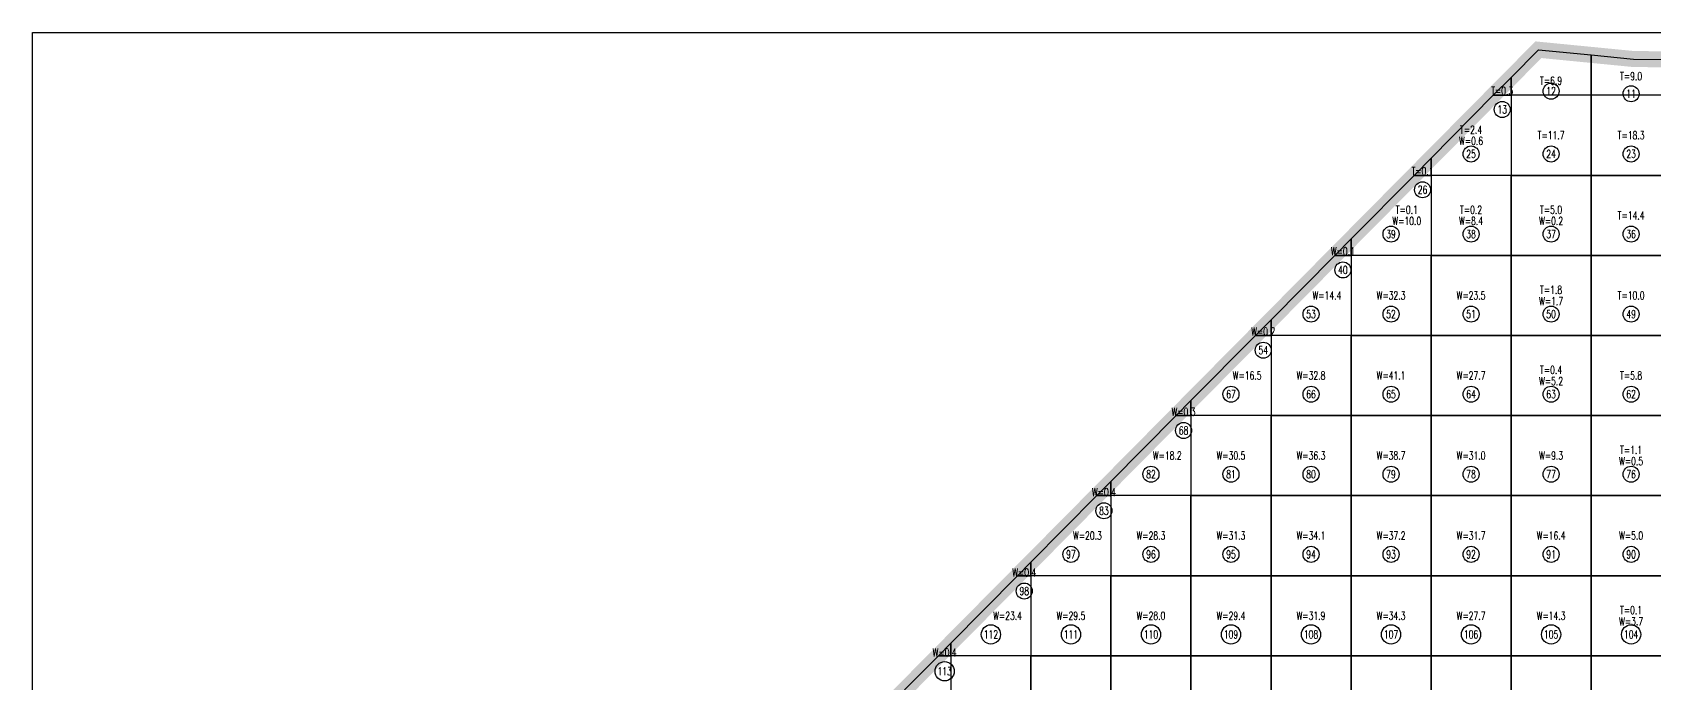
# Model space of a CAD drawing. Extents: x 4283 to 40403, y 1134 to 1764.
# Drawn here: x 27182 to 27266.4, y 1638.5 to 1672.4 of the extents above; entities that cross this region are included whole.
import ezdxf
from ezdxf.enums import TextEntityAlignment as Align

# ---------------------------------------------------------------- set-up
doc = ezdxf.new("R2010")
doc.units = 0
for name, color, linetype in [('tdz_1-2方格网', 2, 'Continuous'), ('tdz_1-2方格网计算', 7, 'Continuous'), ('tdz_土方计算图', 7, 'Continuous'), ('tdz_格田', 6, 'Continuous')]:
    doc.layers.add(name, color=color, linetype=linetype)
doc.styles.add('GLandNum', font='txt_____.ttf', dxfattribs={"width": 0.7, "height": 0.5})

msp = doc.modelspace()

# ---------------------------------------------------------------- linework, layer by layer
at = {"layer": 'tdz_1-2方格网', "linetype": 'Continuous'}
for points in [[(27263.145, 1671.191, 2848.796), (27263.145, 1669.088, 2848.871), (27258.979, 1669.088, 2849.331), (27258.979, 1670.021, 2849.295), (27260.404, 1671.459, 2849.138)], [(27267.312, 1670.957, 2848.269), (27267.312, 1669.088, 2848.402), (27263.145, 1669.088, 2848.871), (27263.145, 1671.191, 2848.796), (27265.362, 1670.974, 2848.518)], [(27258.979, 1670.021, 2849.295), (27258.979, 1669.088, 2849.331), (27258.055, 1669.088, 2849.403)], [(27258.055, 1669.088, 2849.403), (27258.979, 1669.088, 2849.331), (27258.979, 1664.922, 2849.693), (27254.812, 1664.922, 2850.054), (27254.812, 1665.815, 2849.852)], [(27258.979, 1669.088, 2849.331), (27258.979, 1664.922, 2849.693), (27263.145, 1664.922, 2849.038), (27263.145, 1669.088, 2848.871)], [(27263.145, 1669.088, 2848.871), (27263.145, 1664.922, 2849.038), (27267.312, 1664.922, 2848.609), (27267.312, 1669.088, 2848.402)], [(27254.812, 1665.815, 2849.852), (27254.812, 1664.922, 2850.054), (27253.927, 1664.922, 2849.982)], [(27253.927, 1664.922, 2849.982), (27254.812, 1664.922, 2850.054), (27254.812, 1660.755, 2851.419), (27250.645, 1660.755, 2850.661), (27250.645, 1661.61, 2850.463)], [(27254.812, 1664.922, 2850.054), (27254.812, 1660.755, 2851.419), (27258.979, 1660.755, 2850.065), (27258.979, 1664.922, 2849.693)], [(27258.979, 1664.922, 2849.693), (27258.979, 1660.755, 2850.065), (27263.145, 1660.755, 2849.266), (27263.145, 1664.922, 2849.038)], [(27263.145, 1664.922, 2849.038), (27263.145, 1660.755, 2849.266), (27267.312, 1660.755, 2848.844), (27267.312, 1664.922, 2848.609)], [(27250.645, 1661.61, 2850.463), (27250.645, 1660.755, 2850.661), (27249.799, 1660.755, 2850.587)], [(27249.799, 1660.755, 2850.587), (27250.645, 1660.755, 2850.661), (27250.645, 1656.588, 2851.968), (27246.479, 1656.588, 2851.267), (27246.479, 1657.404, 2851.073)], [(27250.645, 1660.755, 2850.661), (27250.645, 1656.588, 2851.968), (27254.812, 1656.588, 2851.675), (27254.812, 1660.755, 2851.419)], [(27254.812, 1660.755, 2851.419), (27254.812, 1656.588, 2851.675), (27258.979, 1656.588, 2850.259), (27258.979, 1660.755, 2850.065)], [(27258.979, 1660.755, 2850.065), (27258.979, 1656.588, 2850.259), (27263.145, 1656.588, 2849.536), (27263.145, 1660.755, 2849.266)], [(27263.145, 1660.755, 2849.266), (27263.145, 1656.588, 2849.536), (27267.312, 1656.588, 2849.028), (27267.312, 1660.755, 2848.844)], [(27246.479, 1657.404, 2851.073), (27246.479, 1656.588, 2851.267), (27245.67, 1656.588, 2851.192)], [(27245.67, 1656.588, 2851.192), (27246.479, 1656.588, 2851.267), (27246.479, 1652.422, 2852.132), (27242.312, 1652.422, 2851.869), (27242.312, 1653.199, 2851.683)], [(27246.479, 1656.588, 2851.267), (27246.479, 1652.422, 2852.132), (27250.645, 1652.422, 2851.894), (27250.645, 1656.588, 2851.968)], [(27250.645, 1656.588, 2851.968), (27250.645, 1652.422, 2851.894), (27254.812, 1652.422, 2851.701), (27254.812, 1656.588, 2851.675)], [(27254.812, 1656.588, 2851.675), (27254.812, 1652.422, 2851.701), (27258.979, 1652.422, 2850.67), (27258.979, 1656.588, 2850.259)], [(27258.979, 1656.588, 2850.259), (27258.979, 1652.422, 2850.67), (27263.145, 1652.422, 2849.688), (27263.145, 1656.588, 2849.536)], [(27263.145, 1656.588, 2849.536), (27263.145, 1652.422, 2849.688), (27267.312, 1652.422, 2849.324), (27267.312, 1656.588, 2849.028)], [(27242.312, 1653.199, 2851.683), (27242.312, 1652.422, 2851.869), (27241.542, 1652.422, 2851.796)], [(27241.542, 1652.422, 2851.796), (27242.312, 1652.422, 2851.869), (27242.312, 1648.255, 2852.306), (27238.145, 1648.255, 2852.42), (27238.145, 1648.993, 2852.293)], [(27242.312, 1652.422, 2851.869), (27242.312, 1648.255, 2852.306), (27246.479, 1648.255, 2852.113), (27246.479, 1652.422, 2852.132)], [(27246.479, 1652.422, 2852.132), (27246.479, 1648.255, 2852.113), (27250.645, 1648.255, 2851.92), (27250.645, 1652.422, 2851.894)], [(27250.645, 1652.422, 2851.894), (27250.645, 1648.255, 2851.92), (27254.812, 1648.255, 2851.734), (27254.812, 1652.422, 2851.701)], [(27254.812, 1652.422, 2851.701), (27254.812, 1648.255, 2851.734), (27258.979, 1648.255, 2850.974), (27258.979, 1652.422, 2850.67)], [(27258.979, 1652.422, 2850.67), (27258.979, 1648.255, 2850.974), (27263.145, 1648.255, 2849.98), (27263.145, 1652.422, 2849.688)], [(27263.145, 1652.422, 2849.688), (27263.145, 1648.255, 2849.98), (27267.312, 1648.255, 2849.6), (27267.312, 1652.422, 2849.324)], [(27238.145, 1648.993, 2852.293), (27238.145, 1648.255, 2852.42), (27237.414, 1648.255, 2852.401)], [(27237.414, 1648.255, 2852.401), (27238.145, 1648.255, 2852.42), (27238.145, 1644.088, 2852.562), (27233.979, 1644.088, 2852.971), (27233.979, 1644.788, 2852.932)], [(27238.145, 1648.255, 2852.42), (27238.145, 1644.088, 2852.562), (27242.312, 1644.088, 2852.316), (27242.312, 1648.255, 2852.306)], [(27242.312, 1648.255, 2852.306), (27242.312, 1644.088, 2852.316), (27246.479, 1644.088, 2852.119), (27246.479, 1648.255, 2852.113)], [(27246.479, 1648.255, 2852.113), (27246.479, 1644.088, 2852.119), (27250.645, 1644.088, 2851.944), (27250.645, 1648.255, 2851.92)], [(27250.645, 1648.255, 2851.92), (27250.645, 1644.088, 2851.944), (27254.812, 1644.088, 2851.769), (27254.812, 1648.255, 2851.734)], [(27254.812, 1648.255, 2851.734), (27254.812, 1644.088, 2851.769), (27258.979, 1644.088, 2851.03), (27258.979, 1648.255, 2850.974)], [(27258.979, 1648.255, 2850.974), (27258.979, 1644.088, 2851.03), (27263.145, 1644.088, 2850.341), (27263.145, 1648.255, 2849.98)], [(27263.145, 1648.255, 2849.98), (27263.145, 1644.088, 2850.341), (27267.312, 1644.088, 2849.746), (27267.312, 1648.255, 2849.6)], [(27233.979, 1644.788, 2852.932), (27233.979, 1644.088, 2852.971), (27233.286, 1644.088, 2853.025)], [(27233.286, 1644.088, 2853.025), (27233.979, 1644.088, 2852.971), (27233.979, 1639.922, 2853.041), (27229.812, 1639.922, 2853.467), (27229.812, 1640.582, 2853.425)], [(27233.979, 1644.088, 2852.971), (27233.979, 1639.922, 2853.041), (27238.145, 1639.922, 2852.644), (27238.145, 1644.088, 2852.562)], [(27238.145, 1644.088, 2852.562), (27238.145, 1639.922, 2852.644), (27242.312, 1639.922, 2852.358), (27242.312, 1644.088, 2852.316)], [(27242.312, 1644.088, 2852.316), (27242.312, 1639.922, 2852.358), (27246.479, 1639.922, 2852.142), (27246.479, 1644.088, 2852.119)], [(27246.479, 1644.088, 2852.119), (27246.479, 1639.922, 2852.142), (27250.645, 1639.922, 2851.922), (27250.645, 1644.088, 2851.944)], [(27250.645, 1644.088, 2851.944), (27250.645, 1639.922, 2851.922), (27254.812, 1639.922, 2851.675), (27254.812, 1644.088, 2851.769)], [(27254.812, 1644.088, 2851.769), (27254.812, 1639.922, 2851.675), (27258.979, 1639.922, 2850.83), (27258.979, 1644.088, 2851.03)], [(27258.979, 1644.088, 2851.03), (27258.979, 1639.922, 2850.83), (27263.145, 1639.922, 2850.177), (27263.145, 1644.088, 2850.341)], [(27263.145, 1644.088, 2850.341), (27263.145, 1639.922, 2850.177), (27267.312, 1639.922, 2849.647), (27267.312, 1644.088, 2849.746)], [(27229.812, 1640.582, 2853.425), (27229.812, 1639.922, 2853.467), (27229.158, 1639.922, 2853.491)], [(27229.158, 1639.922, 2853.491), (27229.812, 1639.922, 2853.467), (27229.812, 1635.755, 2853.404), (27225.645, 1635.755, 2853.876), (27225.645, 1636.377, 2853.843)], [(27229.812, 1639.922, 2853.467), (27229.812, 1635.755, 2853.404), (27233.979, 1635.755, 2853.015), (27233.979, 1639.922, 2853.041)], [(27233.979, 1639.922, 2853.041), (27233.979, 1635.755, 2853.015), (27238.145, 1635.755, 2852.636), (27238.145, 1639.922, 2852.644)], [(27238.145, 1639.922, 2852.644), (27238.145, 1635.755, 2852.636), (27242.312, 1635.755, 2852.435), (27242.312, 1639.922, 2852.358)], [(27242.312, 1639.922, 2852.358), (27242.312, 1635.755, 2852.435), (27246.479, 1635.755, 2852.082), (27246.479, 1639.922, 2852.142)], [(27246.479, 1639.922, 2852.142), (27246.479, 1635.755, 2852.082), (27250.645, 1635.755, 2851.836), (27250.645, 1639.922, 2851.922)], [(27250.645, 1639.922, 2851.922), (27250.645, 1635.755, 2851.836), (27254.812, 1635.755, 2851.408), (27254.812, 1639.922, 2851.675)], [(27254.812, 1639.922, 2851.675), (27254.812, 1635.755, 2851.408), (27258.979, 1635.755, 2850.544), (27258.979, 1639.922, 2850.83)], [(27258.979, 1639.922, 2850.83), (27258.979, 1635.755, 2850.544), (27263.145, 1635.755, 2849.963), (27263.145, 1639.922, 2850.177)], [(27263.145, 1639.922, 2850.177), (27263.145, 1635.755, 2849.963), (27267.312, 1635.755, 2849.854), (27267.312, 1639.922, 2849.647)]]:
    msp.add_polyline3d(points, close=True, dxfattribs=at)
at = {"layer": 'tdz_1-2方格网计算', "color": 7}
for centre, radius in [((27261.062, 1669.302), 0.417), ((27265.229, 1669.168), 0.417), ((27258.517, 1668.349), 0.417), ((27256.895, 1666.033), 0.417), ((27261.062, 1666.033), 0.417), ((27265.229, 1666.033), 0.417), ((27254.369, 1664.173), 0.417), ((27252.729, 1661.866), 0.417), ((27256.895, 1661.866), 0.417), ((27261.062, 1661.866), 0.417), ((27265.229, 1661.866), 0.417), ((27250.222, 1659.997), 0.417), ((27248.562, 1657.7), 0.417), ((27252.729, 1657.7), 0.417), ((27256.895, 1657.7), 0.417), ((27261.062, 1657.7), 0.417), ((27265.229, 1657.7), 0.417), ((27246.075, 1655.82), 0.417), ((27244.395, 1653.533), 0.417), ((27248.562, 1653.533), 0.417), ((27252.729, 1653.533), 0.417), ((27256.895, 1653.533), 0.417), ((27261.062, 1653.533), 0.417), ((27265.229, 1653.533), 0.417), ((27241.927, 1651.644), 0.417), ((27240.229, 1649.366), 0.417), ((27244.395, 1649.366), 0.417), ((27248.562, 1649.366), 0.417), ((27252.729, 1649.366), 0.417), ((27256.895, 1649.366), 0.417), ((27261.062, 1649.366), 0.417), ((27265.229, 1649.366), 0.417), ((27237.78, 1647.467), 0.417), ((27236.062, 1645.2), 0.417), ((27240.229, 1645.2), 0.417), ((27244.395, 1645.2), 0.417), ((27248.562, 1645.2), 0.417), ((27252.729, 1645.2), 0.417), ((27256.895, 1645.2), 0.417), ((27261.062, 1645.2), 0.417), ((27265.229, 1645.2), 0.417), ((27233.632, 1643.291), 0.417), ((27231.895, 1641.033), 0.5), ((27236.062, 1641.033), 0.5), ((27240.229, 1641.033), 0.5), ((27244.395, 1641.033), 0.5), ((27248.562, 1641.033), 0.5), ((27252.729, 1641.033), 0.5), ((27256.895, 1641.033), 0.5), ((27261.062, 1641.033), 0.5), ((27265.229, 1641.033), 0.5), ((27229.485, 1639.115), 0.5)]:
    msp.add_circle(centre, radius, dxfattribs=at)
at = {"layer": 'tdz_土方计算图', "linetype": 'Continuous'}
for points in [[(27181.99, 1672.357), (27311.99, 1672.357)], [(27181.99, 1512.357), (27181.99, 1512.357), (27181.99, 1672.357), (27181.99, 1672.357)]]:
    msp.add_lwpolyline(points, dxfattribs=at)
at = {"layer": 'tdz_格田', "linetype": 'Continuous', "const_width": 0.833}
msp.add_lwpolyline([(27235.196, 1573.255), (27188.145, 1598.527), (27260.404, 1671.459), (27265.362, 1670.974), (27305.835, 1670.623), (27235.196, 1573.255)], close=True, dxfattribs=at)

# ---------------------------------------------------------------- texts
at = {"layer": 'tdz_1-2方格网计算', "color": 2, "style": 'GLandNum', "width": 0.7}
for s, p in [('T=6.9', (27261.062, 1669.847)), ('T=9.0', (27265.229, 1670.081)), ('T=0.3', (27258.517, 1669.322)), ('T=2.4', (27256.895, 1667.297)), ('T=11.7', (27261.062, 1667.005)), ('T=18.3', (27265.229, 1667.005)), ('T=0.1', (27254.369, 1665.145)), ('T=0.1', (27253.549, 1663.13)), ('T=0.2', (27256.895, 1663.13)), ('T=5.0', (27261.062, 1663.13)), ('T=14.4', (27265.229, 1662.838)), ('T=1.8', (27261.062, 1658.963)), ('T=10.0', (27265.229, 1658.672)), ('T=0.4', (27261.062, 1654.797)), ('T=5.8', (27265.229, 1654.505)), ('T=1.1', (27265.229, 1650.63)), ('T=0.1', (27265.229, 1642.297))]:
    msp.add_text(s, height=0.4167, dxfattribs=at).set_placement(p, align=Align.MIDDLE_CENTER)
at = {"layer": 'tdz_1-2方格网计算', "color": 7, "style": 'GLandNum', "width": 0.7}
for s, p in [('12', (27261.062, 1669.302)), ('11', (27265.229, 1669.168)), ('13', (27258.517, 1668.349)), ('25', (27256.895, 1666.033)), ('24', (27261.062, 1666.033)), ('23', (27265.229, 1666.033)), ('26', (27254.369, 1664.173)), ('39', (27252.729, 1661.866)), ('38', (27256.895, 1661.866)), ('37', (27261.062, 1661.866)), ('36', (27265.229, 1661.866)), ('40', (27250.222, 1659.997)), ('53', (27248.562, 1657.7)), ('52', (27252.729, 1657.7)), ('51', (27256.895, 1657.7)), ('50', (27261.062, 1657.7)), ('49', (27265.229, 1657.7)), ('54', (27246.075, 1655.82)), ('67', (27244.395, 1653.533)), ('66', (27248.562, 1653.533)), ('65', (27252.729, 1653.533)), ('64', (27256.895, 1653.533)), ('63', (27261.062, 1653.533)), ('62', (27265.229, 1653.533)), ('68', (27241.927, 1651.644)), ('82', (27240.229, 1649.366)), ('81', (27244.395, 1649.366)), ('80', (27248.562, 1649.366)), ('79', (27252.729, 1649.366)), ('78', (27256.895, 1649.366)), ('77', (27261.062, 1649.366)), ('76', (27265.229, 1649.366)), ('83', (27237.78, 1647.467)), ('97', (27236.062, 1645.2)), ('96', (27240.229, 1645.2)), ('95', (27244.395, 1645.2)), ('94', (27248.562, 1645.2)), ('93', (27252.729, 1645.2)), ('92', (27256.895, 1645.2)), ('91', (27261.062, 1645.2)), ('90', (27265.229, 1645.2)), ('98', (27233.632, 1643.291)), ('112', (27231.895, 1641.033)), ('111', (27236.062, 1641.033)), ('110', (27240.229, 1641.033)), ('109', (27244.395, 1641.033)), ('108', (27248.562, 1641.033)), ('107', (27252.729, 1641.033)), ('106', (27256.895, 1641.033)), ('105', (27261.062, 1641.033)), ('104', (27265.229, 1641.033)), ('113', (27229.485, 1639.115))]:
    msp.add_text(s, height=0.4167, dxfattribs=at).set_placement(p, align=Align.MIDDLE_CENTER)
at = {"layer": 'tdz_1-2方格网计算', "color": 173, "style": 'GLandNum', "width": 0.7}
for s, p in [('W=0.6', (27256.895, 1666.713)), ('W=10.0', (27253.549, 1662.547)), ('W=8.4', (27256.895, 1662.547)), ('W=0.2', (27261.062, 1662.547)), ('W=0.1', (27250.222, 1660.969)), ('W=14.4', (27249.392, 1658.672)), ('W=32.3', (27252.729, 1658.672)), ('W=23.5', (27256.895, 1658.672)), ('W=1.7', (27261.062, 1658.38)), ('W=0.2', (27246.075, 1656.792)), ('W=16.5', (27245.235, 1654.505)), ('W=32.8', (27248.562, 1654.505)), ('W=41.1', (27252.729, 1654.505)), ('W=27.7', (27256.895, 1654.505)), ('W=5.2', (27261.062, 1654.213)), ('W=0.3', (27241.927, 1652.616)), ('W=18.2', (27241.078, 1650.338)), ('W=30.5', (27244.395, 1650.338)), ('W=36.3', (27248.562, 1650.338)), ('W=38.7', (27252.729, 1650.338)), ('W=31.0', (27256.895, 1650.338)), ('W=9.3', (27261.062, 1650.338)), ('W=0.5', (27265.229, 1650.047)), ('W=0.4', (27237.78, 1648.44)), ('W=20.3', (27236.921, 1646.172)), ('W=28.3', (27240.229, 1646.172)), ('W=31.3', (27244.395, 1646.172)), ('W=34.1', (27248.562, 1646.172)), ('W=37.2', (27252.729, 1646.172)), ('W=31.7', (27256.895, 1646.172)), ('W=16.4', (27261.062, 1646.172)), ('W=5.0', (27265.229, 1646.172)), ('W=0.4', (27233.632, 1644.263)), ('W=23.4', (27232.764, 1642.005)), ('W=29.5', (27236.062, 1642.005)), ('W=28.0', (27240.229, 1642.005)), ('W=29.4', (27244.395, 1642.005)), ('W=31.9', (27248.562, 1642.005)), ('W=34.3', (27252.729, 1642.005)), ('W=27.7', (27256.895, 1642.005)), ('W=14.3', (27261.062, 1642.005)), ('W=3.7', (27265.229, 1641.713)), ('W=0.4', (27229.485, 1640.087))]:
    msp.add_text(s, height=0.4167, dxfattribs=at).set_placement(p, align=Align.MIDDLE_CENTER)

doc.saveas('drawing.dxf')
